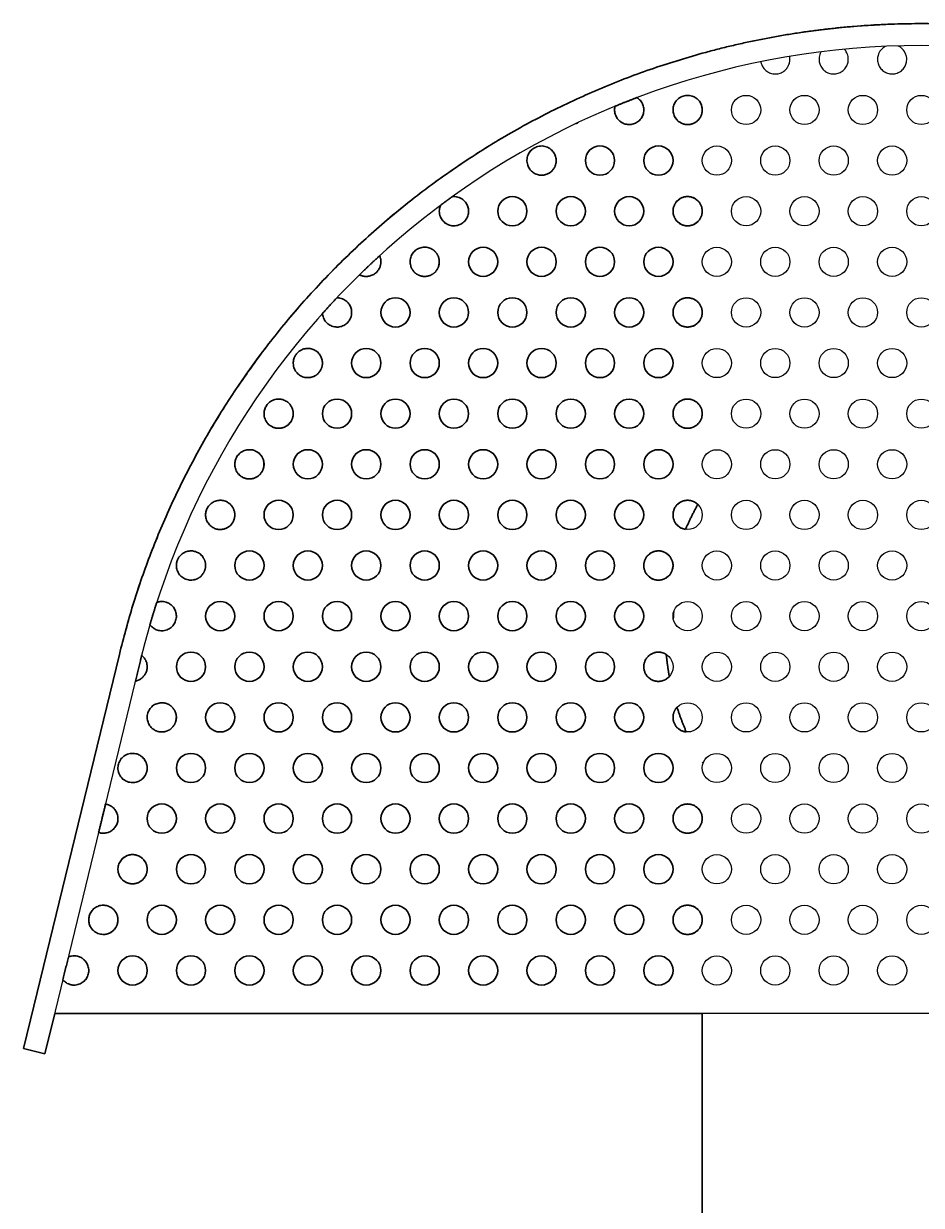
# Model space of a CAD drawing. Header units: millimetres. Extents: x -11 to 757, y -314 to 324.
# Drawn here: x 552.9 to 614.3, y 242.6 to 323.5 of the extents above; entities that cross this region are included whole.
import ezdxf

# ---------------------------------------------------------------- set-up
doc = ezdxf.new("R2010")
doc.units = ezdxf.units.MM
doc.layers.add('Blocks', color=7, linetype='Continuous')
doc.layers.add('Blocks$Inner', color=7, linetype='Continuous', lineweight=25, true_color=0x007f00)
doc.layers.add('Blocks$Outline', color=7, linetype='Continuous', lineweight=35, true_color=0xff3f3f)

# ---------------------------------------------------------------- blocks, each defined once
blk = doc.blocks.new('Anagram Table Lamp Side')
at = {"layer": 'Blocks$Inner'}
for points in [[(93.835, 279.982), (87.989, 255.915), (87.28, 253), (85.823, 253.354), (86.531, 256.269), (92.377, 280.336)], [(206.611, 255.757), (204.553, 255.757), (90.008, 255.757), (87.95, 255.757)], [(132.28, 255.757), (132.28, 62), (145.78, 62)]]:
    blk.add_lwpolyline(points, dxfattribs=at)
for centre in [(135.28, 317.592), (139.28, 317.592), (143.28, 317.592), (147.28, 317.592), (125.28, 314.127), (129.28, 314.127), (133.28, 314.127), (137.28, 314.127), (141.28, 314.127), (145.28, 314.127), (119.28, 310.663), (123.28, 310.663), (127.28, 310.663), (131.28, 310.663), (135.28, 310.663), (139.28, 310.663), (143.28, 310.663), (147.28, 310.663), (117.28, 307.199), (121.28, 307.199), (125.28, 307.199), (129.28, 307.199), (133.28, 307.199), (137.28, 307.199), (141.28, 307.199), (145.28, 307.199), (111.28, 303.735), (115.28, 303.735), (119.28, 303.735), (123.28, 303.735), (127.28, 303.735), (131.28, 303.735), (135.28, 303.735), (139.28, 303.735), (143.28, 303.735), (147.28, 303.735), (109.28, 300.271), (113.28, 300.271), (117.28, 300.271), (121.28, 300.271), (125.28, 300.271), (129.28, 300.271), (133.28, 300.271), (137.28, 300.271), (141.28, 300.271), (145.28, 300.271), (107.28, 296.807), (111.28, 296.807), (115.28, 296.807), (119.28, 296.807), (123.28, 296.807), (127.28, 296.807), (131.28, 296.807), (135.28, 296.807), (139.28, 296.807), (143.28, 296.807), (147.28, 296.807), (105.28, 293.343), (109.28, 293.343), (113.28, 293.343), (117.28, 293.343), (121.28, 293.343), (125.28, 293.343), (129.28, 293.343), (133.28, 293.343), (137.28, 293.343), (141.28, 293.343), (145.28, 293.343), (103.28, 289.879), (107.28, 289.879), (111.28, 289.879), (115.28, 289.879), (119.28, 289.879), (123.28, 289.879), (127.28, 289.879), (131.28, 289.879), (135.28, 289.879), (139.28, 289.879), (143.28, 289.879), (147.28, 289.879), (101.28, 286.415), (105.28, 286.415), (109.28, 286.415), (113.28, 286.415), (117.28, 286.415), (121.28, 286.415), (125.28, 286.415), (129.28, 286.415), (133.28, 286.415), (137.28, 286.415), (141.28, 286.415), (145.28, 286.415), (99.28, 282.951), (103.28, 282.951), (107.28, 282.951), (111.28, 282.951), (115.28, 282.951), (119.28, 282.951), (123.28, 282.951), (127.28, 282.951), (131.28, 282.951), (135.28, 282.951), (139.28, 282.951), (143.28, 282.951), (147.28, 282.951), (97.28, 279.486), (101.28, 279.486), (105.28, 279.486), (109.28, 279.486), (113.28, 279.486), (117.28, 279.486), (121.28, 279.486), (125.28, 279.486), (129.28, 279.486), (133.28, 279.486), (137.28, 279.486), (141.28, 279.486), (145.28, 279.486), (99.28, 276.022), (103.28, 276.022), (107.28, 276.022), (111.28, 276.022), (115.28, 276.022), (119.28, 276.022), (123.28, 276.022), (127.28, 276.022), (131.28, 276.022), (135.28, 276.022), (139.28, 276.022), (143.28, 276.022), (147.28, 276.022), (97.28, 272.558), (101.28, 272.558), (105.28, 272.558), (109.28, 272.558), (113.28, 272.558), (117.28, 272.558), (121.28, 272.558), (125.28, 272.558), (129.28, 272.558), (133.28, 272.558), (137.28, 272.558), (141.28, 272.558), (145.28, 272.558), (95.28, 269.094), (99.28, 269.094), (103.28, 269.094), (107.28, 269.094), (111.28, 269.094), (115.28, 269.094), (119.28, 269.094), (123.28, 269.094), (127.28, 269.094), (131.28, 269.094), (135.28, 269.094), (139.28, 269.094), (143.28, 269.094), (147.28, 269.094), (97.28, 265.63), (101.28, 265.63), (105.28, 265.63), (109.28, 265.63), (113.28, 265.63), (117.28, 265.63), (121.28, 265.63), (125.28, 265.63), (129.28, 265.63), (133.28, 265.63), (137.28, 265.63), (141.28, 265.63), (145.28, 265.63), (95.28, 262.166), (99.28, 262.166), (103.28, 262.166), (107.28, 262.166), (111.28, 262.166), (115.28, 262.166), (119.28, 262.166), (123.28, 262.166), (127.28, 262.166), (131.28, 262.166), (135.28, 262.166), (139.28, 262.166), (143.28, 262.166), (147.28, 262.166), (93.28, 258.702), (97.28, 258.702), (101.28, 258.702), (105.28, 258.702), (109.28, 258.702), (113.28, 258.702), (117.28, 258.702), (121.28, 258.702), (125.28, 258.702), (129.28, 258.702), (133.28, 258.702), (137.28, 258.702), (141.28, 258.702), (145.28, 258.702)]:
    blk.add_circle(centre, 1, dxfattribs=at)
at = {"layer": 'Blocks$Inner', "extrusion": (0, 0, -1)}
blk.add_arc((-147.28, 267), 56.5, 13.65302, 166.34698, dxfattribs=at)
at = {"layer": 'Blocks$Inner'}
for centre, radius, start, end in [((147.28, 267), 55, 13.65302, 166.34698), ((131.28, 317.592), 1, 201.60423, 13.49577), ((121.28, 314.127), 1, 264.6488, 333.12187), ((113.28, 307.199), 1, 200.21958, 60.22866), ((105.28, 300.271), 1, 267.59656, 15.63322), ((103.28, 296.807), 1, 244.78957, 46.98065), ((101.28, 293.343), 1, 241.25225, 59.1508), ((99.28, 289.879), 1, 255.04605, 53.98528), ((97.28, 286.415), 1, 288.76031, 28.79807), ((147.28, 282.004), 17, 175.80086, 177.43071), ((95.28, 276.022), 1, 236.48685, 96.20711), ((93.28, 272.558), 1, 308.16853, 24.52544), ((147.28, 282), 17.5, 211.00272, 211.36447), ((93.28, 265.63), 1, 198.21641, 134.47755), ((91.28, 262.166), 1, 272.40205, 60.29192)]:
    blk.add_arc(centre, radius, start, end, dxfattribs=at)
for points, knots in [([(144.823, 321.945), (144.806, 321.936), (144.756, 321.913), (144.494, 321.718), (144.313, 321.39), (144.263, 321.028), (144.327, 320.699), (144.492, 320.411), (144.742, 320.193), (145.044, 320.066), (145.377, 320.041), (145.706, 320.129), (145.985, 320.32), (146.18, 320.583), (146.278, 320.874), (146.289, 321.196), (146.178, 321.553), (145.949, 321.829), (145.711, 321.96), (145.681, 321.972), (145.67, 321.976)], [0, 0, 0, 0, 0.052314, 0.143649, 0.225897, 0.282586, 0.329569, 0.376745, 0.419618, 0.462797, 0.507588, 0.552975, 0.598296, 0.642616, 0.685278, 0.728964, 0.792405, 0.882811, 0.961192, 1, 1, 1, 1]), ([(136.294, 320.892), (136.296, 320.87), (136.301, 320.83), (136.384, 320.581), (136.56, 320.343), (136.801, 320.161), (137.092, 320.057), (137.402, 320.048), (137.691, 320.128), (137.937, 320.284), (138.12, 320.491), (138.245, 320.745), (138.293, 321.027), (138.268, 321.222), (138.263, 321.245), (138.26, 321.255)], [0, 0, 0, 0, 0.127619, 0.2328, 0.307364, 0.369301, 0.431468, 0.488311, 0.543928, 0.599494, 0.655351, 0.713722, 0.798221, 0.913877, 1, 1, 1, 1]), ([(140.423, 321.571), (140.414, 321.557), (140.393, 321.523), (140.282, 321.269), (140.271, 320.923), (140.372, 320.595), (140.575, 320.319), (140.859, 320.13), (141.175, 320.044), (141.503, 320.062), (141.811, 320.187), (142.059, 320.401), (142.218, 320.668), (142.293, 320.973), (142.268, 321.314), (142.134, 321.603), (142.016, 321.733), (142.006, 321.743), (142.004, 321.746)], [0, 0, 0, 0, 0.076555, 0.180659, 0.255299, 0.312312, 0.369691, 0.419282, 0.467155, 0.516215, 0.565974, 0.615416, 0.663626, 0.711717, 0.776833, 0.867901, 0.962489, 1, 1, 1, 1]), ([(126.314, 317.847), (126.309, 317.831), (126.299, 317.798), (126.266, 317.555), (126.322, 317.246), (126.495, 316.942), (126.758, 316.715), (127.081, 316.594), (127.41, 316.582), (127.724, 316.675), (127.996, 316.867), (128.188, 317.132), (128.282, 317.43), (128.285, 317.744), (128.183, 318.068), (127.988, 318.317), (127.832, 318.426), (127.817, 318.436), (127.811, 318.439)], [0, 0, 0, 0, 0.076891, 0.1633613, 0.2445806, 0.3036799, 0.3632079, 0.4138743, 0.4618993, 0.5109895, 0.5608802, 0.6105645, 0.6590858, 0.7072676, 0.7713023, 0.8604298, 0.9530829, 1, 1, 1, 1]), ([(132.253, 317.825), (132.244, 317.857), (132.209, 317.986), (132.095, 318.197), (131.873, 318.418), (131.58, 318.566), (131.239, 318.611), (130.91, 318.538), (130.642, 318.38), (130.435, 318.155), (130.298, 317.86), (130.26, 317.527), (130.323, 317.317), (130.351, 317.223)], [3.0000733, 3.0000733, 3.0000733, 3.0000733, 3.0295396, 3.1204799, 3.2132045, 3.3151414, 3.4239869, 3.5239025, 3.6111207, 3.7013705, 3.8042501, 3.9128891, 4.0000733, 4.0000733, 4.0000733, 4.0000733]), ([(123.623, 316.652), (123.624, 316.652), (123.626, 316.653), (123.642, 316.659), (123.664, 316.668), (123.686, 316.678), (123.71, 316.688), (123.731, 316.699), (123.752, 316.71), (123.772, 316.721), (123.788, 316.73), (123.79, 316.731), (123.791, 316.732)], [0, 0, 0, 0, 0.131411, 0.263809, 0.356693, 0.430687, 0.505189, 0.568728, 0.632258, 0.727682, 0.861091, 1, 1, 1, 1]), ([(122.172, 313.675), (122.174, 313.679), (122.226, 313.783), (122.291, 314.002), (122.277, 314.327), (122.17, 314.614), (121.973, 314.875), (121.684, 315.067), (121.382, 315.136), (121.127, 315.122), (120.946, 315.075), (120.792, 315.004), (120.649, 314.91), (120.481, 314.749), (120.335, 314.505), (120.261, 314.176), (120.304, 313.834), (120.426, 313.592), (120.58, 313.403), (120.77, 313.249), (121.005, 313.156), (121.148, 313.137), (121.187, 313.132)], [1.19508, 1.19508, 1.19508, 1.19508, 1.197235, 1.255659, 1.311999, 1.366027, 1.422585, 1.504379, 1.587737, 1.633484, 1.670018, 1.69571, 1.721447, 1.759, 1.830986, 1.911129, 1.985878, 2.046344, 2.065355, 2.119888, 2.174403, 2.19508, 2.19508, 2.19508, 2.19508]), ([(114.363, 311.062), (114.355, 311.044), (114.333, 310.998), (114.254, 310.689), (114.316, 310.325), (114.495, 310.017), (114.745, 309.798), (115.049, 309.672), (115.378, 309.651), (115.695, 309.734), (115.975, 309.918), (116.182, 310.188), (116.286, 310.507), (116.283, 310.83), (116.187, 311.116), (116.003, 311.382), (115.696, 311.603), (115.376, 311.672), (115.194, 311.66), (115.18, 311.658), (115.176, 311.658)], [0, 0, 0, 0, 0.058032, 0.152342, 0.232123, 0.288353, 0.335369, 0.38255, 0.426082, 0.470247, 0.515918, 0.562075, 0.608028, 0.652698, 0.696046, 0.741606, 0.810992, 0.910046, 0.973589, 1, 1, 1, 1]), ([(113.777, 308.067), (113.73, 308.091), (113.592, 308.162), (113.327, 308.214), (113.001, 308.179), (112.695, 308.033), (112.456, 307.797), (112.31, 307.502), (112.258, 307.174), (112.314, 306.96), (112.342, 306.854)], [4.839883, 4.839883, 4.839883, 4.839883, 4.904345, 5.030518, 5.165682, 5.305317, 5.439109, 5.569943, 5.706623, 5.839883, 5.839883, 5.839883, 5.839883]), ([(108.817, 306.313), (108.833, 306.303), (108.863, 306.286), (109.08, 306.209), (109.337, 306.19), (109.601, 306.239), (109.847, 306.36), (110.048, 306.541), (110.187, 306.755), (110.265, 306.981), (110.29, 307.227), (110.253, 307.468), (110.199, 307.595), (110.193, 307.608), (110.191, 307.613)], [0, 0, 0, 0, 0.14481, 0.252747, 0.332226, 0.398168, 0.46437, 0.524428, 0.582539, 0.641617, 0.705102, 0.799538, 0.928651, 1, 1, 1, 1]), ([(106.283, 303.663), (106.284, 303.645), (106.285, 303.6), (106.349, 303.312), (106.552, 303.023), (106.835, 302.819), (107.167, 302.721), (107.51, 302.744), (107.813, 302.868), (108.063, 303.084), (108.232, 303.373), (108.297, 303.699), (108.256, 304.015), (108.132, 304.285), (107.922, 304.525), (107.621, 304.7), (107.328, 304.738), (107.285, 304.736), (107.267, 304.735)], [0, 0, 0, 0, 0.074632, 0.176971, 0.251195, 0.307356, 0.363897, 0.412408, 0.458975, 0.506835, 0.555553, 0.60416, 0.651617, 0.698095, 0.747323, 0.823822, 0.926952, 1, 1, 1, 1]), ([(106.243, 300.541), (106.215, 300.619), (106.151, 300.796), (105.963, 301.021), (105.711, 301.19), (105.412, 301.279), (105.096, 301.272), (104.815, 301.172), (104.591, 301.01), (104.437, 300.825), (104.322, 300.593), (104.262, 300.3), (104.305, 299.965), (104.434, 299.722), (104.591, 299.538), (104.771, 299.392), (105.023, 299.292), (105.184, 299.277), (105.239, 299.272)], [2.885595, 2.885595, 2.885595, 2.885595, 2.938253, 3.004976, 3.070173, 3.140997, 3.223888, 3.302332, 3.354203, 3.4065, 3.451505, 3.521697, 3.61625, 3.699222, 3.715565, 3.783031, 3.850657, 3.885595, 3.885595, 3.885595, 3.885595]), ([(103.963, 297.538), (103.881, 297.602), (103.718, 297.728), (103.417, 297.812), (103.099, 297.809), (102.797, 297.702), (102.542, 297.504), (102.37, 297.254), (102.281, 296.972), (102.273, 296.671), (102.359, 296.377), (102.535, 296.12), (102.714, 295.973), (102.83, 295.915), (102.855, 295.902)], [2.830768, 2.830768, 2.830768, 2.830768, 2.918372, 3.004178, 3.0965, 3.199044, 3.285356, 3.372014, 3.451141, 3.53711, 3.637184, 3.720527, 3.807011, 3.830768, 3.830768, 3.830768, 3.830768]), ([(101.793, 294.201), (101.764, 294.218), (101.646, 294.283), (101.414, 294.349), (101.1, 294.344), (100.788, 294.235), (100.519, 294.022), (100.344, 293.737), (100.27, 293.435), (100.287, 293.123), (100.391, 292.859), (100.561, 292.632), (100.702, 292.52), (100.795, 292.469), (100.8, 292.466)], [3.1049154, 3.1049154, 3.1049154, 3.1049154, 3.136165, 3.2300675, 3.3266996, 3.4327984, 3.5441238, 3.6452483, 3.7364239, 3.8329066, 3.9412027, 4.0054055, 4.1000341, 4.1049154, 4.1049154, 4.1049154, 4.1049154]), ([(99.868, 290.688), (99.814, 290.723), (99.674, 290.812), (99.412, 290.885), (99.1, 290.879), (98.788, 290.772), (98.53, 290.567), (98.359, 290.301), (98.278, 290.027), (98.276, 289.736), (98.358, 289.453), (98.528, 289.198), (98.756, 289.007), (98.939, 288.942), (99.022, 288.913)], [2.774013, 2.774013, 2.774013, 2.774013, 2.827943, 2.912115, 2.999185, 3.096007, 3.200061, 3.278057, 3.356104, 3.434939, 3.526648, 3.613102, 3.700343, 3.774013, 3.774013, 3.774013, 3.774013]), ([(98.157, 286.896), (98.135, 286.933), (98.057, 287.063), (97.87, 287.242), (97.593, 287.38), (97.293, 287.43), (96.974, 287.386), (96.7, 287.249), (96.498, 287.052), (96.371, 286.85), (96.294, 286.628), (96.268, 286.36), (96.324, 286.068), (96.451, 285.839), (96.627, 285.647), (96.842, 285.495), (97.169, 285.402), (97.434, 285.417), (97.569, 285.458), (97.602, 285.468)], [1.745988, 1.745988, 1.745988, 1.745988, 1.772124, 1.838341, 1.901074, 1.965749, 2.039514, 2.127483, 2.186346, 2.230897, 2.275707, 2.326269, 2.403347, 2.484491, 2.514036, 2.586791, 2.659929, 2.724934, 2.745988, 2.745988, 2.745988, 2.745988]), ([(94.47, 282.365), (94.479, 282.351), (94.499, 282.322), (94.666, 282.142), (94.941, 281.99), (95.287, 281.931), (95.629, 281.991), (95.929, 282.166), (96.145, 282.414), (96.271, 282.717), (96.294, 283.048), (96.209, 283.365), (96.037, 283.627), (95.811, 283.813), (95.522, 283.939), (95.218, 283.964), (94.983, 283.908), (94.952, 283.896), (94.938, 283.89)], [0, 0, 0, 0, 0.076634, 0.162181, 0.243629, 0.302685, 0.362173, 0.412741, 0.4606, 0.509532, 0.55929, 0.608872, 0.6573, 0.705261, 0.757089, 0.84012, 0.926258, 1, 1, 1, 1]), ([(93.476, 278.506), (93.489, 278.508), (93.515, 278.512), (93.696, 278.567), (93.903, 278.692), (94.084, 278.873), (94.215, 279.1), (94.281, 279.35), (94.284, 279.59), (94.244, 279.772), (94.206, 279.863), (94.193, 279.895)], [0, 0, 0, 0, 0.1857673, 0.3567025, 0.4805587, 0.5818759, 0.6836614, 0.7744885, 0.8615522, 0.9505803, 1, 1, 1, 1]), ([(94.193, 279.895), (94.183, 279.917), (94.131, 280.025), (94.011, 280.179), (93.917, 280.258), (93.908, 280.265), (93.905, 280.268)], [1, 1, 1, 1, 1.076619, 1.378635, 1.791921, 2, 2, 2, 2]), ([(95.172, 277.016), (95.065, 276.994), (94.85, 276.95), (94.576, 276.756), (94.373, 276.488), (94.272, 276.165), (94.281, 275.834), (94.393, 275.523), (94.562, 275.309), (94.691, 275.215), (94.728, 275.189)], [4.834842, 4.834842, 4.834842, 4.834842, 4.968081, 5.101035, 5.239839, 5.376539, 5.506657, 5.639688, 5.779048, 5.834842, 5.834842, 5.834842, 5.834842]), ([(94.19, 272.973), (94.137, 273.066), (94.031, 273.252), (93.775, 273.444), (93.49, 273.551), (93.163, 273.571), (92.829, 273.476), (92.58, 273.292), (92.425, 273.088), (92.342, 272.919), (92.295, 272.752), (92.274, 272.566), (92.296, 272.31), (92.415, 272.012), (92.661, 271.745), (92.991, 271.58), (93.338, 271.541), (93.659, 271.613), (93.824, 271.723), (93.898, 271.772)], [1.332679, 1.332679, 1.332679, 1.332679, 1.390159, 1.447717, 1.503712, 1.562333, 1.646605, 1.73237, 1.776295, 1.812486, 1.840685, 1.86885, 1.914936, 1.999456, 2.089379, 2.157331, 2.225717, 2.284619, 2.332679, 2.332679, 2.332679, 2.332679]), ([(90.96, 268.147), (90.98, 268.139), (91.018, 268.124), (91.281, 268.079), (91.579, 268.125), (91.856, 268.257), (92.084, 268.472), (92.235, 268.749), (92.295, 269.049), (92.263, 269.347), (92.151, 269.611), (91.969, 269.837), (91.725, 270.007), (91.484, 270.077), (91.448, 270.081), (91.43, 270.083)], [0, 0, 0, 0, 0.123796, 0.228152, 0.30172, 0.362834, 0.424174, 0.48031, 0.5354, 0.590517, 0.645623, 0.702108, 0.779546, 0.886114, 1, 1, 1, 1]), ([(92.58, 266.344), (92.507, 266.257), (92.362, 266.084), (92.27, 265.752), (92.28, 265.49), (92.321, 265.35), (92.331, 265.317)], [5.170732, 5.170732, 5.170732, 5.170732, 5.473691, 5.776644, 6.079109, 6.170732, 6.170732, 6.170732, 6.170732]), ([(91.776, 263.034), (91.682, 263.077), (91.493, 263.163), (91.182, 263.175), (90.878, 263.1), (90.611, 262.932), (90.415, 262.694), (90.302, 262.426), (90.269, 262.155), (90.308, 261.882), (90.43, 261.607), (90.657, 261.358), (90.975, 261.186), (91.212, 261.173), (91.322, 261.167)], [3.5811652, 3.5811652, 3.5811652, 3.5811652, 3.6617003, 3.7421377, 3.825746, 3.9201757, 4.0053901, 4.0758248, 4.1463798, 4.2159289, 4.2984316, 4.3968135, 4.4955276, 4.5811652, 4.5811652, 4.5811652, 4.5811652]), ([(88.51, 258.064), (88.52, 258.051), (88.542, 258.023), (88.719, 257.856), (89.003, 257.722), (89.35, 257.685), (89.687, 257.766), (89.975, 257.958), (90.175, 258.218), (90.284, 258.528), (90.286, 258.86), (90.182, 259.172), (89.994, 259.423), (89.758, 259.595), (89.462, 259.703), (89.159, 259.71), (88.932, 259.642), (88.903, 259.628), (88.889, 259.622)], [0, 0, 0, 0, 0.0767447, 0.1634961, 0.2440606, 0.3029127, 0.3621861, 0.4127272, 0.4607106, 0.5097347, 0.5595469, 0.6091873, 0.6577202, 0.7057944, 0.7576314, 0.8404347, 0.926329, 1, 1, 1, 1])]:
    blk.add_open_spline(points, degree=3, knots=knots, dxfattribs=at)
at = {"layer": 'Blocks$Outline'}
for points in [[(92.377, 280.336), (86.531, 256.269)], [(86.531, 256.269), (85.823, 253.354)], [(87.28, 253), (87.95, 255.757)], [(87.95, 255.757), (90.008, 255.757)], [(90.008, 255.757), (132.28, 255.757)], [(132.28, 255.757), (132.28, 62)], [(85.823, 253.354), (87.28, 253)]]:
    blk.add_lwpolyline(points, dxfattribs=at)
at = {"layer": 'Blocks$Outline', "extrusion": (0, 0, -1)}
for centre in [(-125.28, 314.127), (-129.28, 314.127), (-119.28, 310.663), (-123.28, 310.663), (-127.28, 310.663), (-117.28, 307.199), (-121.28, 307.199), (-125.28, 307.199), (-129.28, 307.199), (-111.28, 303.735), (-115.28, 303.735), (-119.28, 303.735), (-123.28, 303.735), (-127.28, 303.735), (-109.28, 300.271), (-113.28, 300.271), (-117.28, 300.271), (-121.28, 300.271), (-125.28, 300.271), (-129.28, 300.271), (-107.28, 296.807), (-111.28, 296.807), (-115.28, 296.807), (-119.28, 296.807), (-123.28, 296.807), (-127.28, 296.807), (-105.28, 293.343), (-109.28, 293.343), (-113.28, 293.343), (-117.28, 293.343), (-121.28, 293.343), (-125.28, 293.343), (-129.28, 293.343), (-103.28, 289.879), (-107.28, 289.879), (-111.28, 289.879), (-115.28, 289.879), (-119.28, 289.879), (-123.28, 289.879), (-127.28, 289.879), (-101.28, 286.415), (-105.28, 286.415), (-109.28, 286.415), (-113.28, 286.415), (-117.28, 286.415), (-121.28, 286.415), (-125.28, 286.415), (-99.28, 282.951), (-103.28, 282.951), (-107.28, 282.951), (-111.28, 282.951), (-115.28, 282.951), (-119.28, 282.951), (-123.28, 282.951), (-127.28, 282.951), (-97.28, 279.486), (-101.28, 279.486), (-105.28, 279.486), (-109.28, 279.486), (-113.28, 279.486), (-117.28, 279.486), (-121.28, 279.486), (-125.28, 279.486), (-99.28, 276.022), (-103.28, 276.022), (-107.28, 276.022), (-111.28, 276.022), (-115.28, 276.022), (-119.28, 276.022), (-123.28, 276.022), (-127.28, 276.022), (-97.28, 272.558), (-101.28, 272.558), (-105.28, 272.558), (-109.28, 272.558), (-113.28, 272.558), (-117.28, 272.558), (-121.28, 272.558), (-125.28, 272.558), (-129.28, 272.558), (-95.28, 269.094), (-99.28, 269.094), (-103.28, 269.094), (-107.28, 269.094), (-111.28, 269.094), (-115.28, 269.094), (-119.28, 269.094), (-123.28, 269.094), (-127.28, 269.094), (-97.28, 265.63), (-101.28, 265.63), (-105.28, 265.63), (-109.28, 265.63), (-113.28, 265.63), (-117.28, 265.63), (-121.28, 265.63), (-125.28, 265.63), (-129.28, 265.63), (-95.28, 262.166), (-99.28, 262.166), (-103.28, 262.166), (-107.28, 262.166), (-111.28, 262.166), (-115.28, 262.166), (-119.28, 262.166), (-123.28, 262.166), (-127.28, 262.166), (-93.28, 258.702), (-97.28, 258.702), (-101.28, 258.702), (-105.28, 258.702), (-109.28, 258.702), (-113.28, 258.702), (-117.28, 258.702), (-121.28, 258.702), (-125.28, 258.702), (-129.28, 258.702)]:
    blk.add_circle(centre, 1, dxfattribs=at)
at = {"layer": 'Blocks$Outline'}
for points, weights, knots in [([(162.28, 321.472), (154.917, 323.5), (147.28, 323.5), (139.643, 323.5), (132.28, 321.472)], [0.929307737359, 0.955318485132, 1, 0.955318485132, 0.929307737359], [59.556845, 59.556845, 59.556845, 75.2866, 75.2866, 91.016356, 91.016356, 91.016356]), ([(132.28, 317.592), (132.28, 316.859), (131.582, 316.638), (130.694, 316.357), (130.351, 317.223)], [0.925756180042, 0.776179358675, 1, 0.731676379791, 1], [-2.751284, -2.751284, -2.751284, -1.500037, -1.500037, 0, 0, 0]), ([(132.28, 310.663), (132.28, 309.663), (131.28, 309.663), (130.28, 309.663), (130.28, 310.663), (130.28, 311.663), (131.28, 311.663), (132.28, 311.663), (132.28, 310.663)], [1, 0.707106781187, 1, 0.707106781187, 1, 0.707106781187, 1, 0.707106781187, 1], [-6.283185, -6.283185, -6.283185, -4.712389, -4.712389, -3.141593, -3.141593, -1.570796, -1.570796, 0, 0, 0]), ([(113.777, 308.067), (114.229, 307.809), (114.276, 307.29), (114.324, 306.772), (113.926, 306.436), (113.529, 306.1), (113.025, 306.232), (112.522, 306.365), (112.342, 306.854)], [1, 0.887001683868, 1, 0.887001683868, 1, 0.887001683868, 1, 0.887001683868, 1], [-3.839883, -3.839883, -3.839883, -2.879912, -2.879912, -1.919941, -1.919941, -0.959971, -0.959971, 0, 0, 0]), ([(132.28, 303.735), (132.28, 302.735), (131.28, 302.735), (130.28, 302.735), (130.28, 303.735), (130.28, 304.735), (131.28, 304.735), (132.28, 304.735), (132.28, 303.735)], [1, 0.707106781187, 1, 0.707106781187, 1, 0.707106781187, 1, 0.707106781187, 1], [-6.283185, -6.283185, -6.283185, -4.712389, -4.712389, -3.141593, -3.141593, -1.570796, -1.570796, 0, 0, 0]), ([(106.243, 300.541), (106.381, 300.05), (106.064, 299.65), (105.748, 299.251), (105.239, 299.272)], [1, 0.890933908927, 1, 0.890933908927, 1], [-1.885595, -1.885595, -1.885595, -0.942798, -0.942798, 0, 0, 0]), ([(132.28, 296.807), (132.28, 295.807), (131.28, 295.807), (130.28, 295.807), (130.28, 296.807), (130.28, 297.807), (131.28, 297.807), (132.28, 297.807), (132.28, 296.807)], [1, 0.707106781187, 1, 0.707106781187, 1, 0.707106781187, 1, 0.707106781187, 1], [-6.283185, -6.283185, -6.283185, -4.712389, -4.712389, -3.141593, -3.141593, -1.570796, -1.570796, 0, 0, 0]), ([(103.963, 297.538), (104.588, 296.954), (104.108, 296.246), (103.629, 295.538), (102.855, 295.902)], [1, 0.759864216675, 1, 0.759864216675, 1], [-2.830768, -2.830768, -2.830768, -1.415384, -1.415384, 0, 0, 0]), ([(101.793, 294.201), (102.636, 293.698), (102.148, 292.846), (101.66, 291.994), (100.8, 292.466)], [1, 0.71356065105, 1, 0.71356065105, 1], [-3.104915, -3.104915, -3.104915, -1.552458, -1.552458, 0, 0, 0]), ([(99.868, 290.688), (100.541, 290.199), (100.183, 289.448), (99.826, 288.698), (99.022, 288.913)], [1, 0.769011379073, 1, 0.769011379073, 1], [-2.774013, -2.774013, -2.774013, -1.387006, -1.387006, 0, 0, 0]), ([(131.139, 288.889), (130.28, 289.012), (130.28, 289.879), (130.28, 290.879), (131.28, 290.879), (131.687, 290.879), (131.978, 290.596)], [0.948310388427, 0.735753386135, 1, 0.707106781187, 1, 0.856024775511, 0.853595096874], [-4.558756, -4.558756, -4.558756, -3.141593, -3.141593, -1.570796, -1.570796, -0.798652, -0.798652, -0.798652]), ([(130.2, 286.021), (129.94, 285.415), (129.28, 285.415), (128.28, 285.415), (128.28, 286.415), (128.28, 287.415), (129.28, 287.415), (130.28, 287.415), (130.28, 286.415)], [0.885231973217, 0.785441563309, 1, 0.707106781187, 1, 0.707106781187, 1, 0.707106781187, 1], [-5.863073, -5.863073, -5.863073, -4.712389, -4.712389, -3.141593, -3.141593, -1.570796, -1.570796, 0, 0, 0]), ([(98.157, 286.896), (98.382, 286.488), (98.213, 286.053), (98.044, 285.618), (97.602, 285.468)], [1, 0.9062381327, 1, 0.9062381327, 1], [-1.745988, -1.745988, -1.745988, -0.872994, -0.872994, 0, 0, 0]), ([(130.029, 278.823), (129.731, 278.486), (129.28, 278.486), (128.28, 278.486), (128.28, 279.486), (128.28, 280.486), (129.28, 280.486), (129.572, 280.486), (129.817, 280.33)], [0.854339203587, 0.842825872308, 1, 0.707106781187, 1, 0.707106781187, 1, 0.892335486009, 0.863823692726], [-5.555319, -5.555319, -5.555319, -4.712389, -4.712389, -3.141593, -3.141593, -1.570796, -1.570796, -0.993388, -0.993388, -0.993388]), ([(95.172, 277.016), (95.689, 277.073), (96.032, 276.682), (96.375, 276.291), (96.252, 275.786), (96.13, 275.281), (95.646, 275.091), (95.162, 274.902), (94.728, 275.189)], [1, 0.887292471556, 1, 0.887292471556, 1, 0.887292471556, 1, 0.887292471556, 1], [-3.834842, -3.834842, -3.834842, -2.876131, -2.876131, -1.917421, -1.917421, -0.95871, -0.95871, 0, 0, 0]), ([(131.188, 275.027), (130.28, 275.11), (130.28, 276.022), (130.28, 276.423), (130.557, 276.713)], [0.964927415213, 0.725841416677, 1, 0.85770989373, 0.85367136204], [-4.611914, -4.611914, -4.611914, -3.141593, -3.141593, -2.378486, -2.378486, -2.378486]), ([(132.28, 269.094), (132.28, 268.094), (131.28, 268.094), (130.28, 268.094), (130.28, 269.094), (130.28, 270.094), (131.28, 270.094), (132.28, 270.094), (132.28, 269.094)], [1, 0.707106781187, 1, 0.707106781187, 1, 0.707106781187, 1, 0.707106781187, 1], [-6.283185, -6.283185, -6.283185, -4.712389, -4.712389, -3.141593, -3.141593, -1.570796, -1.570796, 0, 0, 0]), ([(92.58, 266.344), (93.118, 266.872), (93.774, 266.5), (94.43, 266.127), (94.252, 265.394), (94.074, 264.661), (93.32, 264.631), (92.566, 264.601), (92.331, 265.317)], [1, 0.798292520795, 1, 0.798292520795, 1, 0.798292520795, 1, 0.798292520795, 1], [-5.170732, -5.170732, -5.170732, -3.878049, -3.878049, -2.585366, -2.585366, -1.292683, -1.292683, 0, 0, 0]), ([(91.776, 263.034), (92.43, 262.661), (92.252, 261.93), (92.075, 261.198), (91.322, 261.167)], [1, 0.798924607998, 1, 0.798924607998, 1], [-2.581165, -2.581165, -2.581165, -1.290583, -1.290583, 0, 0, 0]), ([(132.28, 262.166), (132.28, 261.166), (131.28, 261.166), (130.28, 261.166), (130.28, 262.166), (130.28, 263.166), (131.28, 263.166), (132.28, 263.166), (132.28, 262.166)], [1, 0.707106781187, 1, 0.707106781187, 1, 0.707106781187, 1, 0.707106781187, 1], [-6.283185, -6.283185, -6.283185, -4.712389, -4.712389, -3.141593, -3.141593, -1.570796, -1.570796, 0, 0, 0])]:
    blk.add_rational_spline(points, weights, degree=2, knots=knots, dxfattribs=at)
for points, weights in [([(132.28, 321.472), (100.225, 312.645), (92.377, 280.336)], [0.929307737359, 0.830824445063, 1]), ([(126.314, 317.847), (127.058, 318.154), (127.811, 318.439)], [0.910189061564, 0.912038176177, 0.914087039911]), ([(132.253, 317.825), (132.28, 317.71), (132.28, 317.592)], [1, 0.955497021117, 0.925756180042]), ([(122.172, 313.675), (121.865, 313.068), (121.187, 313.132)], [1, 0.826722017616, 1]), ([(114.363, 311.062), (114.767, 311.364), (115.176, 311.658)], [0.893206984696, 0.893307819758, 0.893483682416]), ([(108.817, 306.313), (109.493, 306.975), (110.191, 307.613)], [0.895691565776, 0.894858075552, 0.894289730083]), ([(106.283, 303.663), (106.768, 304.206), (107.267, 304.735)], [0.899935676082, 0.898893281121, 0.898009183633]), ([(131.978, 290.596), (131.512, 289.765), (131.139, 288.889)], [0.990780056232, 0.976928114163, 0.966108021692]), ([(130.278, 286.34), (130.237, 286.181), (130.2, 286.021)], [0.942027139264, 0.940923938553, 0.939904476316]), ([(130.28, 286.415), (130.28, 286.377), (130.278, 286.34)], [1, 0.984770662738, 0.971125061108]), ([(94.47, 282.365), (94.693, 283.131), (94.938, 283.89)], [0.985158033006, 0.980589847953, 0.976248279171]), ([(93.835, 279.982), (93.869, 280.125), (93.905, 280.268)], [1, 0.999076520659, 0.998161016869]), ([(129.817, 280.33), (129.891, 279.572), (130.029, 278.823)], [0.929643154487, 0.93158963591, 0.93529836373]), ([(130.557, 276.713), (130.829, 275.853), (131.188, 275.027)], [0.949703763797, 0.957315260846, 0.967535193597]), ([(94.19, 272.973), (94.517, 272.258), (93.898, 271.772)], [1, 0.786089389709, 1])]:
    blk.add_rational_spline(points, weights, degree=2, dxfattribs=at)
for points, knots in [([(127.811, 318.439), (127.817, 318.436), (127.832, 318.426), (127.988, 318.317), (128.183, 318.068), (128.285, 317.744), (128.282, 317.43), (128.188, 317.132), (127.996, 316.867), (127.724, 316.675), (127.41, 316.582), (127.081, 316.594), (126.758, 316.715), (126.495, 316.942), (126.322, 317.246), (126.266, 317.555), (126.299, 317.798), (126.309, 317.831), (126.314, 317.847)], [-1, -1, -1, -1, -0.9530829, -0.8604298, -0.7713023, -0.7072676, -0.6590858, -0.6105645, -0.5608802, -0.5109895, -0.4618993, -0.4138743, -0.3632079, -0.3036799, -0.2445806, -0.1633613, -0.076891, 0, 0, 0, 0]), ([(130.351, 317.223), (130.323, 317.317), (130.26, 317.527), (130.298, 317.86), (130.435, 318.155), (130.642, 318.38), (130.91, 318.538), (131.239, 318.611), (131.58, 318.566), (131.873, 318.418), (132.095, 318.197), (132.209, 317.986), (132.244, 317.857), (132.253, 317.825)], [-1, -1, -1, -1, -0.912816, -0.804177, -0.701297, -0.611047, -0.523829, -0.423914, -0.315068, -0.213131, -0.120407, -0.029466, 0, 0, 0, 0]), ([(121.187, 313.132), (121.148, 313.137), (121.005, 313.156), (120.77, 313.249), (120.58, 313.403), (120.426, 313.592), (120.304, 313.834), (120.261, 314.176), (120.335, 314.505), (120.481, 314.749), (120.649, 314.91), (120.792, 315.004), (120.946, 315.075), (121.127, 315.122), (121.382, 315.136), (121.684, 315.067), (121.973, 314.875), (122.17, 314.614), (122.277, 314.327), (122.291, 314.002), (122.226, 313.783), (122.174, 313.679), (122.172, 313.675)], [-1, -1, -1, -1, -0.979323, -0.924808, -0.870274, -0.851264, -0.790797, -0.716048, -0.635905, -0.56392, -0.526366, -0.50063, -0.474938, -0.438404, -0.392656, -0.309299, -0.227504, -0.170947, -0.116919, -0.060579, -0.002155, 0, 0, 0, 0]), ([(115.176, 311.658), (115.18, 311.658), (115.194, 311.66), (115.376, 311.672), (115.696, 311.603), (116.003, 311.382), (116.187, 311.116), (116.283, 310.83), (116.286, 310.507), (116.182, 310.188), (115.975, 309.918), (115.695, 309.734), (115.378, 309.651), (115.049, 309.672), (114.745, 309.798), (114.495, 310.017), (114.316, 310.325), (114.254, 310.689), (114.333, 310.998), (114.355, 311.044), (114.363, 311.062)], [-1, -1, -1, -1, -0.973589, -0.910046, -0.810992, -0.741606, -0.696046, -0.652698, -0.608028, -0.562075, -0.515918, -0.470247, -0.426082, -0.38255, -0.335369, -0.288353, -0.232123, -0.152342, -0.058032, 0, 0, 0, 0]), ([(112.342, 306.854), (112.314, 306.96), (112.258, 307.174), (112.31, 307.502), (112.456, 307.797), (112.695, 308.033), (113.001, 308.179), (113.327, 308.214), (113.592, 308.162), (113.73, 308.091), (113.777, 308.067)], [-1, -1, -1, -1, -0.86674, -0.730061, -0.599226, -0.465434, -0.325799, -0.190635, -0.064462, 0, 0, 0, 0]), ([(110.191, 307.613), (110.193, 307.608), (110.199, 307.595), (110.253, 307.468), (110.29, 307.227), (110.265, 306.981), (110.187, 306.755), (110.048, 306.541), (109.847, 306.36), (109.601, 306.239), (109.337, 306.19), (109.08, 306.209), (108.863, 306.286), (108.833, 306.303), (108.817, 306.313)], [-1, -1, -1, -1, -0.928651, -0.799538, -0.705102, -0.641617, -0.582539, -0.524428, -0.46437, -0.398168, -0.332226, -0.252747, -0.14481, 0, 0, 0, 0]), ([(107.267, 304.735), (107.285, 304.736), (107.328, 304.738), (107.621, 304.7), (107.922, 304.525), (108.132, 304.285), (108.256, 304.015), (108.297, 303.699), (108.232, 303.373), (108.063, 303.084), (107.813, 302.868), (107.51, 302.744), (107.167, 302.721), (106.835, 302.819), (106.552, 303.023), (106.349, 303.312), (106.285, 303.6), (106.284, 303.645), (106.283, 303.663)], [-1, -1, -1, -1, -0.926952, -0.823822, -0.747323, -0.698095, -0.651617, -0.60416, -0.555553, -0.506835, -0.458975, -0.412408, -0.363897, -0.307356, -0.251195, -0.176971, -0.074632, 0, 0, 0, 0]), ([(105.239, 299.272), (105.184, 299.277), (105.023, 299.292), (104.771, 299.392), (104.591, 299.538), (104.434, 299.722), (104.305, 299.965), (104.262, 300.3), (104.322, 300.593), (104.437, 300.825), (104.591, 301.01), (104.815, 301.172), (105.096, 301.272), (105.412, 301.279), (105.711, 301.19), (105.963, 301.021), (106.151, 300.796), (106.215, 300.619), (106.243, 300.541)], [-1, -1, -1, -1, -0.965062, -0.897436, -0.829969, -0.813627, -0.730655, -0.636102, -0.565909, -0.520904, -0.468608, -0.416736, -0.338293, -0.255402, -0.184578, -0.119381, -0.052658, 0, 0, 0, 0]), ([(102.855, 295.902), (102.83, 295.915), (102.714, 295.973), (102.535, 296.12), (102.359, 296.377), (102.273, 296.671), (102.281, 296.972), (102.37, 297.254), (102.542, 297.504), (102.797, 297.702), (103.099, 297.809), (103.417, 297.812), (103.718, 297.728), (103.881, 297.602), (103.963, 297.538)], [-1, -1, -1, -1, -0.9762427, -0.8897583, -0.8064151, -0.7063416, -0.6203729, -0.5412455, -0.4545876, -0.3682759, -0.2657315, -0.1734091, -0.0876037, 0, 0, 0, 0]), ([(100.8, 292.466), (100.795, 292.469), (100.702, 292.52), (100.561, 292.632), (100.391, 292.859), (100.287, 293.123), (100.27, 293.435), (100.344, 293.737), (100.519, 294.022), (100.788, 294.235), (101.1, 294.344), (101.414, 294.349), (101.646, 294.283), (101.764, 294.218), (101.793, 294.201)], [-1, -1, -1, -1, -0.9951187, -0.9004901, -0.8362873, -0.7279912, -0.6315085, -0.5403329, -0.4392084, -0.327883, -0.2217843, -0.1251521, -0.0312496, 0, 0, 0, 0]), ([(99.022, 288.913), (98.939, 288.942), (98.756, 289.007), (98.528, 289.198), (98.358, 289.453), (98.276, 289.736), (98.278, 290.027), (98.359, 290.301), (98.53, 290.567), (98.788, 290.772), (99.1, 290.879), (99.412, 290.885), (99.674, 290.812), (99.814, 290.723), (99.868, 290.688)], [-1, -1, -1, -1, -0.92633, -0.839089, -0.752635, -0.660927, -0.582091, -0.504044, -0.426049, -0.321994, -0.225173, -0.138102, -0.05393, 0, 0, 0, 0]), ([(97.602, 285.468), (97.569, 285.458), (97.434, 285.417), (97.169, 285.402), (96.842, 285.495), (96.627, 285.647), (96.451, 285.839), (96.324, 286.068), (96.268, 286.36), (96.294, 286.628), (96.371, 286.85), (96.498, 287.052), (96.7, 287.249), (96.974, 287.386), (97.293, 287.43), (97.593, 287.38), (97.87, 287.242), (98.057, 287.063), (98.135, 286.933), (98.157, 286.896)], [-1, -1, -1, -1, -0.978946, -0.913941, -0.840803, -0.768048, -0.738503, -0.657359, -0.580281, -0.529719, -0.484909, -0.440358, -0.381495, -0.293526, -0.219761, -0.155086, -0.092353, -0.026135, 0, 0, 0, 0]), ([(94.938, 283.89), (94.952, 283.896), (94.983, 283.908), (95.218, 283.964), (95.522, 283.939), (95.811, 283.813), (96.037, 283.627), (96.209, 283.365), (96.294, 283.048), (96.271, 282.717), (96.145, 282.414), (95.929, 282.166), (95.629, 281.991), (95.287, 281.931), (94.941, 281.99), (94.666, 282.142), (94.499, 282.322), (94.479, 282.351), (94.47, 282.365)], [-1, -1, -1, -1, -0.926258, -0.84012, -0.757089, -0.705261, -0.6573, -0.608872, -0.55929, -0.509532, -0.4606, -0.412741, -0.362173, -0.302685, -0.243629, -0.162181, -0.076634, 0, 0, 0, 0]), ([(94.193, 279.895), (94.206, 279.863), (94.244, 279.772), (94.284, 279.59), (94.281, 279.35), (94.215, 279.1), (94.084, 278.873), (93.903, 278.692), (93.696, 278.567), (93.515, 278.512), (93.489, 278.508), (93.476, 278.506)], [-1, -1, -1, -1, -0.9505803, -0.8615522, -0.7744885, -0.6836614, -0.5818759, -0.4805587, -0.3567025, -0.1857673, 0, 0, 0, 0]), ([(93.905, 280.268), (93.908, 280.265), (93.917, 280.258), (94.011, 280.179), (94.131, 280.025), (94.183, 279.917), (94.193, 279.895)], [-1, -1, -1, -1, -0.791921, -0.378635, -0.076619, 0, 0, 0, 0]), ([(94.728, 275.189), (94.691, 275.215), (94.562, 275.309), (94.393, 275.523), (94.281, 275.834), (94.272, 276.165), (94.373, 276.488), (94.576, 276.756), (94.85, 276.95), (95.065, 276.994), (95.172, 277.016)], [-1, -1, -1, -1, -0.944206, -0.804846, -0.671815, -0.541697, -0.404997, -0.266193, -0.133239, 0, 0, 0, 0]), ([(93.898, 271.772), (93.824, 271.723), (93.659, 271.613), (93.338, 271.541), (92.991, 271.58), (92.661, 271.745), (92.415, 272.012), (92.296, 272.31), (92.274, 272.566), (92.295, 272.752), (92.342, 272.919), (92.425, 273.088), (92.58, 273.292), (92.829, 273.476), (93.163, 273.571), (93.49, 273.551), (93.775, 273.444), (94.031, 273.252), (94.137, 273.066), (94.19, 272.973)], [-1, -1, -1, -1, -0.9519395, -0.8930374, -0.8246515, -0.7567, -0.6667766, -0.5822568, -0.5361703, -0.5080058, -0.4798067, -0.4436156, -0.3996908, -0.3139254, -0.2296537, -0.1710321, -0.1150371, -0.0574791, 0, 0, 0, 0]), ([(91.43, 270.083), (91.448, 270.081), (91.484, 270.077), (91.725, 270.007), (91.969, 269.837), (92.151, 269.611), (92.263, 269.347), (92.295, 269.049), (92.235, 268.749), (92.084, 268.472), (91.856, 268.257), (91.579, 268.125), (91.281, 268.079), (91.018, 268.124), (90.98, 268.139), (90.96, 268.147)], [-1, -1, -1, -1, -0.886114, -0.779546, -0.702108, -0.645623, -0.590517, -0.5354, -0.48031, -0.424174, -0.362834, -0.30172, -0.228152, -0.123796, 0, 0, 0, 0]), ([(92.331, 265.317), (92.321, 265.35), (92.28, 265.49), (92.27, 265.752), (92.362, 266.084), (92.507, 266.257), (92.58, 266.344)], [-1, -1, -1, -1, -0.908377, -0.605912, -0.302959, 0, 0, 0, 0]), ([(91.322, 261.167), (91.212, 261.173), (90.975, 261.186), (90.657, 261.358), (90.43, 261.607), (90.308, 261.882), (90.269, 262.155), (90.302, 262.426), (90.415, 262.694), (90.611, 262.932), (90.878, 263.1), (91.182, 263.175), (91.493, 263.163), (91.682, 263.077), (91.776, 263.034)], [-1, -1, -1, -1, -0.914362, -0.815648, -0.717266, -0.634764, -0.565215, -0.49466, -0.424225, -0.339011, -0.244581, -0.160973, -0.080535, 0, 0, 0, 0]), ([(88.889, 259.622), (88.903, 259.628), (88.932, 259.642), (89.159, 259.71), (89.462, 259.703), (89.758, 259.595), (89.994, 259.423), (90.182, 259.172), (90.286, 258.86), (90.284, 258.528), (90.175, 258.218), (89.975, 257.958), (89.687, 257.766), (89.35, 257.685), (89.003, 257.722), (88.719, 257.856), (88.542, 258.023), (88.52, 258.051), (88.51, 258.064)], [-1, -1, -1, -1, -0.926329, -0.8404347, -0.7576314, -0.7057944, -0.6577202, -0.6091873, -0.5595469, -0.5097347, -0.4607106, -0.4127272, -0.3621861, -0.3029127, -0.2440606, -0.1634961, -0.0767447, 0, 0, 0, 0])]:
    blk.add_open_spline(points, degree=3, knots=knots, dxfattribs=at)
for points in [[(93.476, 278.506), (93.835, 279.982)], [(90.96, 268.147), (91.43, 270.083)], [(88.51, 258.064), (88.889, 259.622)]]:
    blk.add_open_spline(points, degree=1, dxfattribs=at)

msp = doc.modelspace()

# ---------------------------------------------------------------- block references
at = {"layer": 'Blocks'}
msp.add_blockref('Anagram Table Lamp Side', (467.062, 0), dxfattribs=at)

doc.saveas('drawing.dxf')
